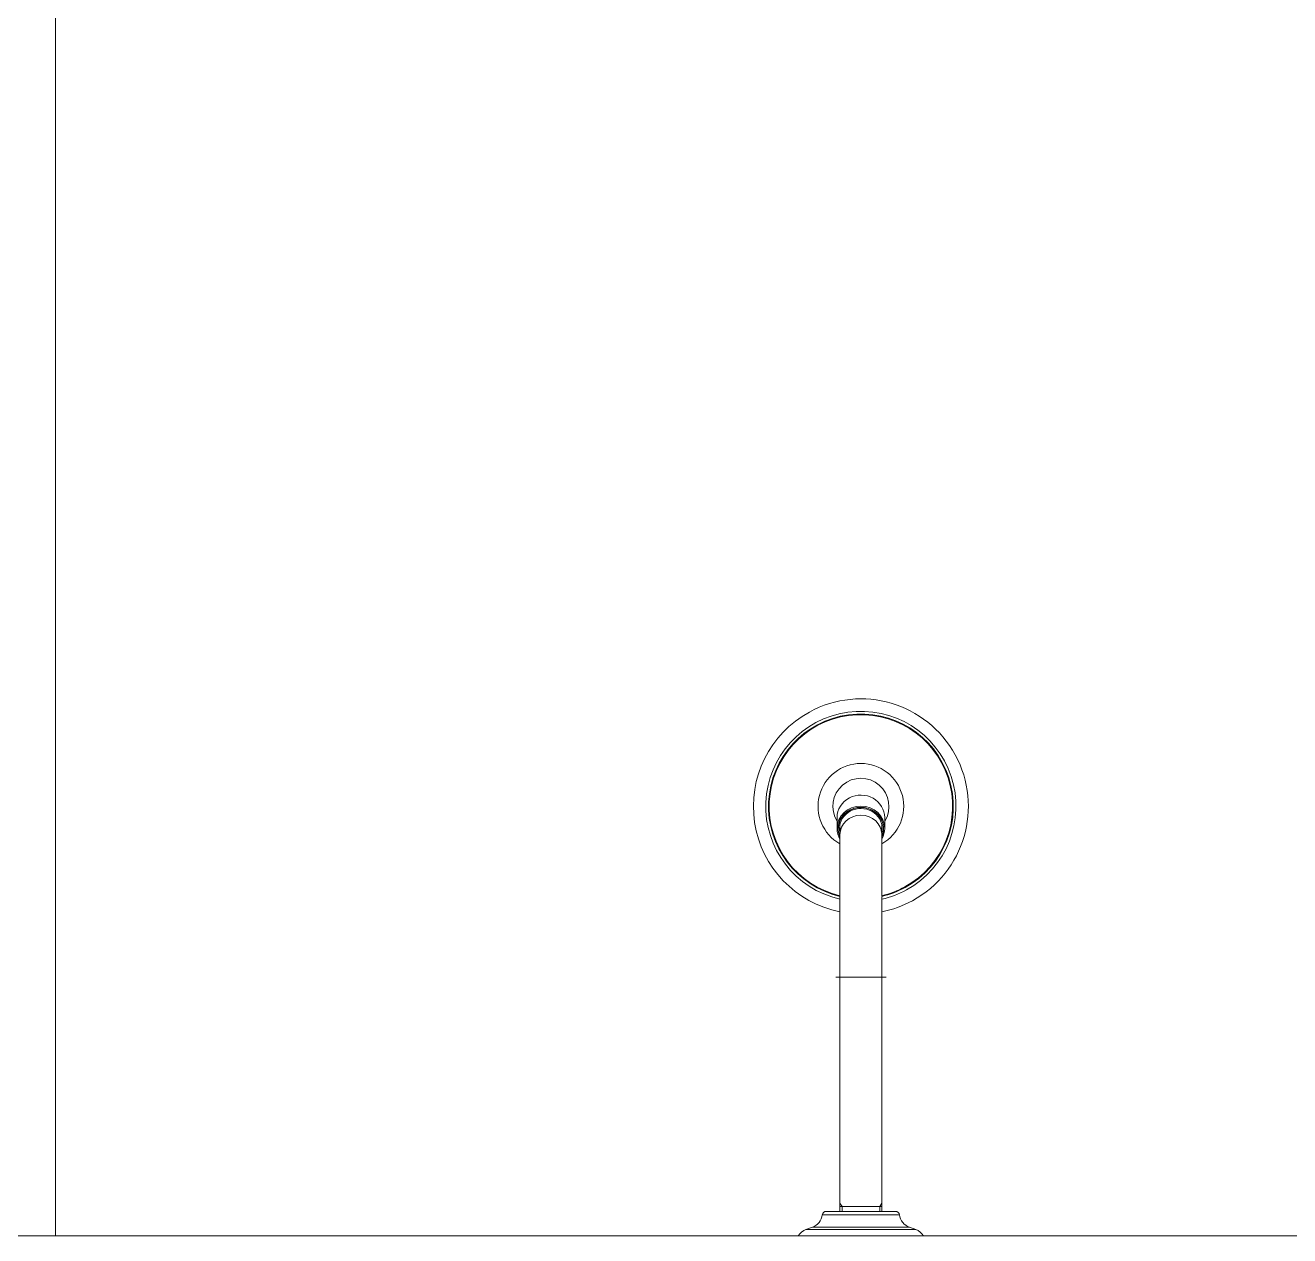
# Model space of a CAD drawing. Header units: millimetres. Extents: x 206 to 837, y 40 to 323.
# Drawn here: x 693.744 to 694.368, y 263.597 to 264.194 of the extents above; entities that cross this region are included whole.
import ezdxf

# ---------------------------------------------------------------- set-up
doc = ezdxf.new("R2010")
doc.units = ezdxf.units.MM
doc.linetypes.add('DASHDOT', pattern=[25.4, 12.7, -6.35, 0, -6.35])
doc.layers.add('I-ARQ', color=8, linetype='Continuous', lineweight=0)

msp = doc.modelspace()

# ---------------------------------------------------------------- linework, layer by layer
at = {"layer": 'I-ARQ'}
for p, q in [((693.75903, 263.59682), (693.75903, 264.80682)), ((689.68403, 263.59682), (695.62903, 263.59682))]:
    msp.add_line(p, q, dxfattribs=at)
for points in [[(694.1462, 263.75672, -0.700978), (694.1311, 263.85533, -1), (694.18197, 263.7622, -0.07613), (694.16687, 263.75672)], [(694.16687, 263.76296, 0.06962), (694.17904, 263.76756, 5.480122), (694.1462, 263.76296)], [(694.1462, 263.79029, -3.836175), (694.16687, 263.79029)], [(694.14477, 263.80142, -1.802734), (694.1683, 263.80142)], [(694.17561, 263.60709, 0.377188), (694.17362, 263.60884), (694.13945, 263.60884, 0.377188), (694.13746, 263.60709)], [(694.13746, 263.60709, -0.280777), (694.13258, 263.60098)], [(694.18049, 263.60098, -0.280777), (694.17561, 263.60709)]]:
    msp.add_lwpolyline(points, format="xyb", dxfattribs=at)
at = {"layer": 'I-ARQ', "ltscale": 0.06322}
for points in [[(694.16687, 263.76296), (694.16687, 263.76433, 0.067971), (694.17841, 263.76872, 5.429636), (694.1462, 263.76433)], [(694.16687, 263.79029), (694.16687, 263.76466, 0.067551), (694.17825, 263.76901, 5.416932), (694.1462, 263.76466)]]:
    msp.add_lwpolyline(points, format="xyb", dxfattribs=at)
at = {"layer": 'I-ARQ', "ltscale": 0.067122}
msp.add_lwpolyline([(694.14477, 263.80324), (694.14477, 263.79775, 0.128945), (694.1462, 263.79257)], format="xyb", dxfattribs=at)
at = {"layer": 'I-ARQ', "ltscale": 0.067121}
for points in [[(694.1683, 263.80142), (694.1683, 263.80324)], [(694.1683, 263.79786), (694.1683, 263.80142)]]:
    msp.add_lwpolyline(points, dxfattribs=at)
at = {"layer": 'I-ARQ', "ltscale": 0.06322}
for points in [[(694.1462, 263.79978), (694.1462, 263.79029)], [(694.16687, 263.79978), (694.16687, 263.79029)], [(694.1462, 263.79029), (694.1462, 263.75672)], [(694.16687, 263.76296), (694.16687, 263.75672)], [(694.1462, 263.75672), (694.1462, 263.72446)], [(694.16687, 263.75672), (694.16687, 263.72446)]]:
    msp.add_lwpolyline(points, dxfattribs=at)
at = {"layer": 'I-ARQ', "linetype": 'DASHDOT', "ltscale": 0.30975}
msp.add_lwpolyline([(694.14413, 263.72446), (694.16894, 263.72446)], dxfattribs=at)
at = {"layer": 'I-ARQ'}
for points in [[(694.1462, 263.60884), (694.1462, 263.72446)], [(694.16687, 263.60884), (694.16687, 263.72446)]]:
    msp.add_lwpolyline(points, dxfattribs=at)
at = {"layer": 'I-ARQ', "ltscale": 0.258125}
msp.add_lwpolyline([(694.16687, 263.72446), (694.1462, 263.72446)], dxfattribs=at)
at = {"layer": 'I-ARQ', "ltscale": 0.029062}
for points in [[(694.14723, 263.60884), (694.14723, 263.61116), (694.1462, 263.61295)], [(694.16584, 263.60884), (694.16584, 263.61116)]]:
    msp.add_lwpolyline(points, dxfattribs=at)
at = {"layer": 'I-ARQ', "ltscale": 0.242325}
msp.add_lwpolyline([(694.16687, 263.61116), (694.1462, 263.61116)], dxfattribs=at)
at = {"layer": 'I-ARQ', "ltscale": 0.218093}
msp.add_lwpolyline([(694.16584, 263.61116), (694.14837, 263.61116)], dxfattribs=at)
at = {"layer": 'I-ARQ', "ltscale": 0.025813}
msp.add_lwpolyline([(694.16584, 263.61116), (694.16687, 263.61295)], dxfattribs=at)
at = {"layer": 'I-ARQ', "ltscale": 0.352288}
msp.add_lwpolyline([(694.17561, 263.60709), (694.13746, 263.60709)], dxfattribs=at)
at = {"layer": 'I-ARQ', "ltscale": 0.200747}
msp.add_lwpolyline([(694.1294, 263.59983, 0.164371), (694.12565, 263.59682), (694.18742, 263.59682, 0.164371), (694.18367, 263.59983)], format="xyb", dxfattribs=at)
at = {"layer": 'I-ARQ'}
msp.add_lwpolyline([(694.18367, 263.59983), (694.1294, 263.59983), (694.13258, 263.60098), (694.18049, 263.60098)], close=True, dxfattribs=at)
at = {"layer": 'I-ARQ', "extrusion": (-2.21397e-44, -1.84636e-46, -1)}
for centre, major_axis, ratio, start_param, end_param in [((694.15653, 263.80324), (0.01176, 0), 0.939693, 4.212389, 6.283156), ((694.15653, 263.79769), (0.01126, 0), 0.939693, 2.733002, 6.691777), ((694.15653, 263.79769), (0.01116, 0), 0.939693, 2.754135, 6.670643), ((694.15653, 263.80324), (0.01176, 0), 0.939693, 3.141564, 4.212389), ((694.15653, 263.79786), (0.01176, 0), 0.939692, 3.141597, 6.283189), ((694.15653, 263.79781), (0.01055, 0), 0.939693, 4.212389, 6.283156), ((694.15653, 263.79781), (0.01055, 0), 0.939693, 3.141564, 4.212389), ((694.15653, 263.79471), (0.01034, 0), 0.939693, 3.141593, 6.283185), ((694.15653, 263.79781), (0.01055, 0), 0.939693, 2.942153, 3.141564), ((694.15653, 263.79838), (0.00722, 0.00722), 1, 3.73929, 3.900306), ((694.15653, 263.79838), (0.00722, 0.00722), 1, 0.812086, 0.973103), ((694.15654, 263.79786), (-0.01176, 0.00001), 0.942388, 3.140774, 3.638398), ((694.15653, 263.79781), (0.01055, 0), 0.939693, -0.000029, 0.199444)]:
    msp.add_ellipse(centre, major_axis=major_axis, ratio=ratio, start_param=start_param, end_param=end_param, dxfattribs=at)

doc.saveas('drawing.dxf')
